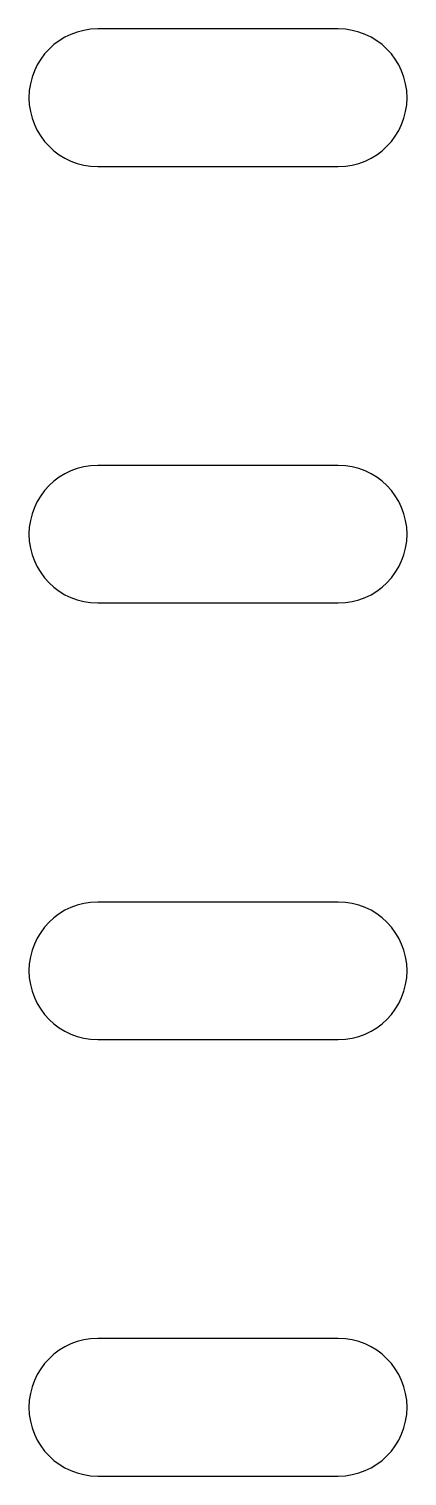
# Model space of a CAD drawing. Header units: millimetres. Extents: x 79 to 221, y -141 to -59.
# Drawn here: x 117.12 to 119.32, y -112.2 to -103.78 of the extents above; entities that cross this region are included whole.
import ezdxf

# ---------------------------------------------------------------- set-up
doc = ezdxf.new("R2010")
doc.units = ezdxf.units.MM
doc.layers.add('Edge.Cuts', color=254, linetype='CONTINUOUS', true_color=0xd0d2cd)

msp = doc.modelspace()

# ---------------------------------------------------------------- linework, layer by layer
at = {"layer": 'Edge.Cuts', "linetype": 'CONTINUOUS'}
for p, q in [((118.92, -103.78), (117.52, -103.78)), ((117.52, -104.58), (118.92, -104.58)), ((118.92, -106.32), (117.52, -106.32)), ((117.52, -107.12), (118.92, -107.12)), ((118.92, -108.86), (117.52, -108.86)), ((117.52, -109.66), (118.92, -109.66)), ((118.92, -111.4), (117.52, -111.4)), ((117.52, -112.2), (118.92, -112.2))]:
    msp.add_line(p, q, dxfattribs=at)
at = {"layer": 'Edge.Cuts'}
for centre, start, end in [((117.52, -104.18), 90, 270), ((118.92, -104.18), -90, 90), ((117.52, -106.72), 90, 270), ((118.92, -106.72), -90, 90), ((117.52, -109.26), 90, 270), ((118.92, -109.26), -90, 90), ((117.52, -111.8), 90, 270), ((118.92, -111.8), -90, 90)]:
    msp.add_arc(centre, 0.4, start, end, dxfattribs=at)

doc.saveas('drawing.dxf')
